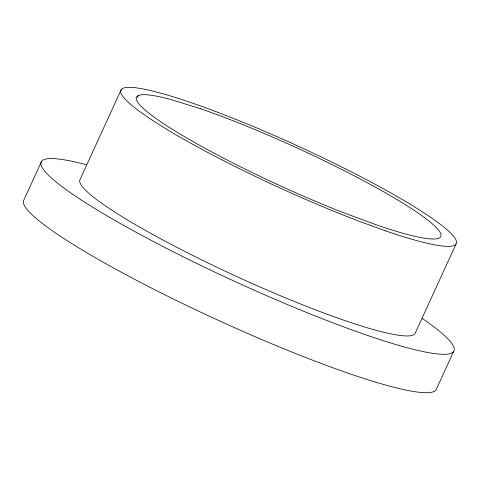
<?xml version="1.0" encoding="UTF-8"?>
<svg xmlns="http://www.w3.org/2000/svg" width="480" height="480" viewBox="0 0 480 480"><rect width="100%" height="100%" fill="white"/><g stroke="black" fill="none" stroke-linecap="round" stroke-linejoin="round"><path stroke-width="0.72" d="M41.58 161.37L24 199.764A226.962 28.05 24.6 0 0 213.3 318.03A226.962 28.05 24.6 0 0 436.032 389.916L453.612 351.516M121.224 89.604L80.208 179.196A184.404 22.794 24.6 0 0 234.012 275.286A184.404 22.794 24.6 0 0 414.984 333.69L456 244.098M137.394 97.554L138.33 95.508M422.178 318.408A226.962 28.05 24.6 0 1 376.764 338.538A226.962 28.05 24.6 0 1 101.412 212.526A226.962 28.05 24.6 0 1 86.286 164.688M200.394 108.678L171.222 99.606A167.382 20.688 24.6 0 0 164.298 124.134A167.382 20.688 24.6 0 0 341.652 211.986L376.83 225.024A167.382 20.688 24.6 0 0 412.926 209.568A167.382 20.688 24.6 0 0 200.394 108.678M385.8 230.94L360.546 221.796A184.404 22.794 24.6 0 1 120.72 90.828A184.404 22.794 24.6 0 1 367.38 180.144A184.404 22.794 24.6 0 1 385.8 230.94"/></g></svg>
